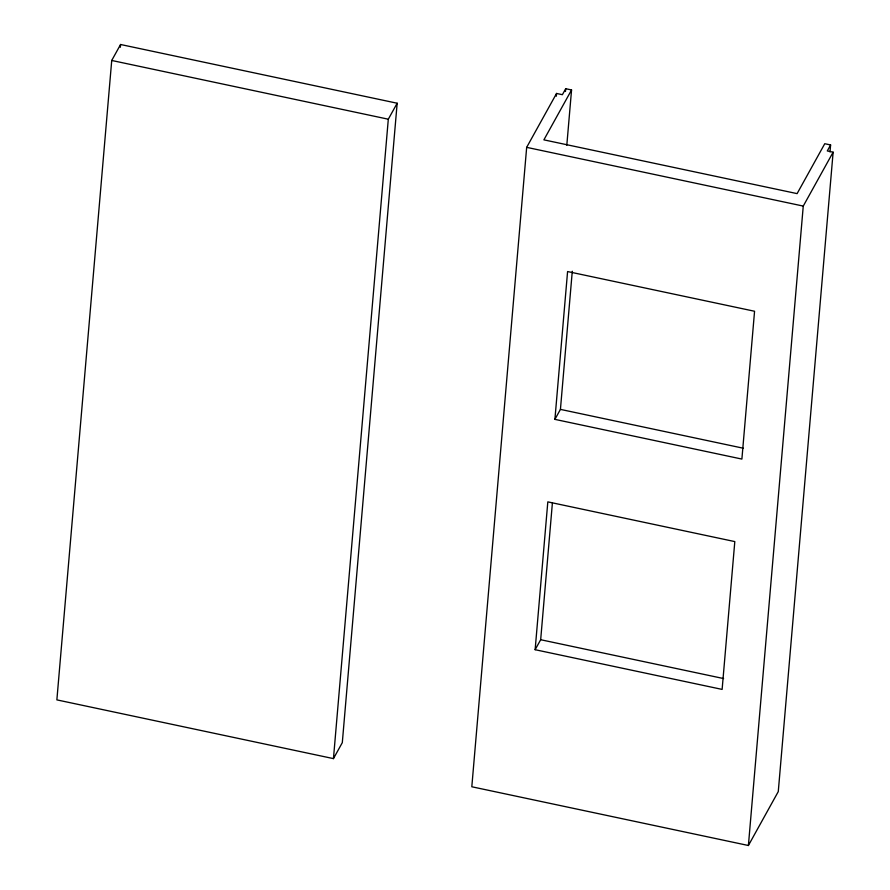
<?xml version="1.0" encoding="UTF-8"?>
<svg xmlns="http://www.w3.org/2000/svg" width="890" height="890" viewBox="0 0 890 890"><rect width="100%" height="100%" fill="white"/><g stroke="black" fill="none" stroke-linecap="round" stroke-linejoin="round"><path stroke-width="1.33" d="M111.728 60.464L56.871 699.885L333.45 758.614L342.305 742.649L397.163 103.229L120.573 44.5L111.728 60.464L388.307 119.204L397.163 103.229M120.339 47.27L120.573 44.5M333.45 758.614L388.307 119.204M526.669 147.351L471.811 786.771L748.401 845.5L778.272 791.599L833.129 152.19L827.288 150.944L830.604 144.959L824.763 143.713L797.106 193.619L543.89 139.852L571.558 89.946L565.706 88.711L562.391 94.696L556.55 93.45L526.669 147.351L803.258 206.08L833.129 152.19M556.306 96.22L556.55 93.45M565.473 91.481L565.706 88.711M566.808 145.248L571.558 89.946M535.135 649.7L547.817 501.871L734.806 541.587L722.124 689.405L535.135 649.7L540.675 639.721L552.401 502.95M554.904 419.368L567.586 271.55L754.564 311.255L741.893 459.073L554.904 419.368L560.433 409.389L572.281 271.239M748.401 845.5L803.258 206.08M830.014 151.879L830.604 144.959M560.433 409.389L743.35 448.237M540.675 639.721L723.592 678.558"/></g></svg>
